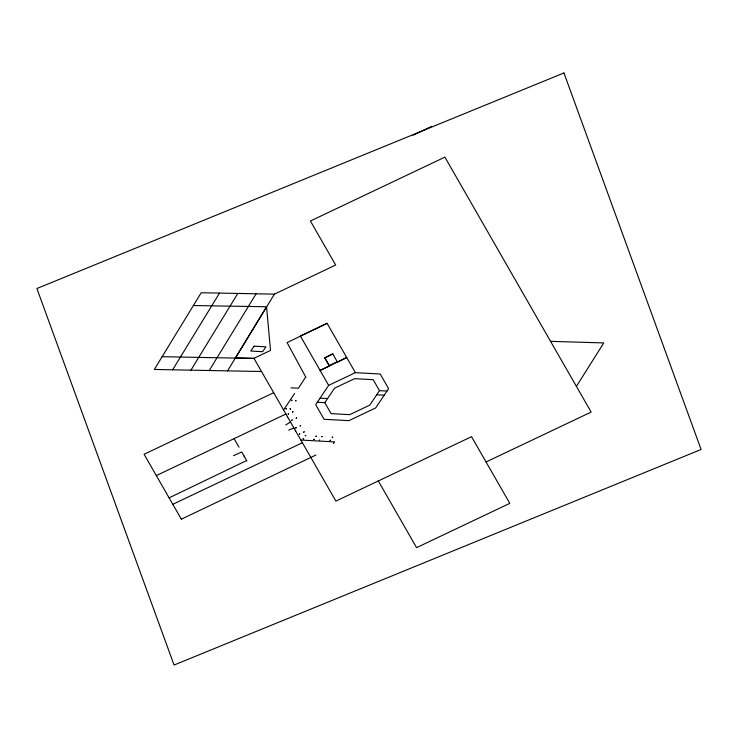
<?xml version="1.0" encoding="UTF-8"?>
<svg xmlns="http://www.w3.org/2000/svg" width="738" height="738" viewBox="0 0 738 738"><rect width="100%" height="100%" fill="white"/><g stroke="black" fill="none" stroke-linecap="round" stroke-linejoin="round"><path stroke-width="1.11" d="M172.637 369.812L219.5 293.097M190.939 370.162L237.811 293.447M209.241 370.513L256.114 293.798M235.348 358.087L266.547 306.768L193.402 305.523M227.544 370.863L274.416 294.148L335.67 265.043L310.412 221.013L444.885 157.129L591.147 412.072L486.056 461.988M576.406 386.38L603.767 342.93L550.566 341.334M291.076 387.884L298.456 388.188L305.726 376.952M328.659 385.356L315.698 404.673L324.083 419.295L348.908 420.651L375.633 407.957L388.594 388.649L380.208 374.028L355.384 372.662L328.659 385.356L300.384 336.021L327.109 323.327L355.384 372.662M317.312 402.256L324.812 402.671L334.535 388.188L354.572 378.668L373.188 379.683L379.48 390.651L386.97 391.066M379.48 390.651L369.756 405.134L349.72 414.655L331.094 413.631L324.812 402.671M333.299 443.547L334.646 441.896L300.846 440.032M319.369 439.968L319.674 440.06M315.929 455.014L181.336 519.183M413.022 135.211L431.638 126.373M235.284 357.939L253.964 358.299L270.523 350.43L266.547 306.768M324.738 357.745L332.783 353.917L337.487 362.164L346.731 357.533L320.089 370.421L329.434 365.983L324.738 357.745L329.351 365.79M324.821 357.939L332.783 353.917M273.687 392.708L144.085 454.267L181.483 519.441M156.318 475.586L285.92 414.018M293.909 427.948L288.706 430.125M169.103 497.873L246.667 460.53M172.793 504.303L302.396 442.745M274.416 294.148L201.197 292.746L154.334 369.461L261.529 371.509M162.139 356.694L254.029 358.447L335.882 501.111L471.536 436.675L509.792 503.362L416.573 547.642L378.317 480.955M376.703 394.793L384.194 395.199M320.098 398.123L327.589 398.529M336.473 362.644L336.233 362.238L330.2 365.098L330.44 365.513M234.075 438.649L238.992 447.154M246.861 460.936L241.75 452.016L233.494 455.641M305.827 377.201L287.073 342.589L327.109 323.327M294.656 393.437L283.595 409.913M295.311 430.328L295.597 430.9M290.514 421.97L285.781 424.913M287.313 416.398L287.608 416.97M244.103 456.066L244.398 456.637M254.075 346.177L250.809 351.048L262.627 351.703L265.901 346.832L254.075 346.177M286.076 408.483L286.27 408.963L286.076 408.483M291.639 400.199L291.833 400.679L291.639 400.199M290.154 408.732L290.348 409.212L290.154 408.732M295.717 400.448L295.91 400.928L295.717 400.448M305.264 435.66L305.772 435.688L305.264 435.66M303.134 438.796L303.641 438.824L303.134 438.796M315.919 436.241L316.418 436.269L315.919 436.241M313.779 439.378L314.287 439.405L313.779 439.378M321.556 436.619L322.063 436.647L321.556 436.619M332.211 437.21L332.718 437.237L332.211 437.21M330.07 440.337L330.578 440.365L330.07 440.337M563.943 72.961L36.9 288.53L174.057 665.039L701.1 449.47L563.943 72.961M292.921 411.629L292.599 412.09L292.921 411.629M288.53 413.677L288.207 414.138L288.53 413.677M296.519 417.902L296.196 418.363L296.519 417.902M292.128 419.95L291.805 420.411L292.128 419.95M300.486 425.494L300.163 425.955L300.486 425.494M296.104 427.542L295.781 428.003L296.104 427.542M304.084 431.767L303.761 432.228L304.084 431.767M299.702 433.815L299.379 434.276L299.702 433.815"/></g></svg>
